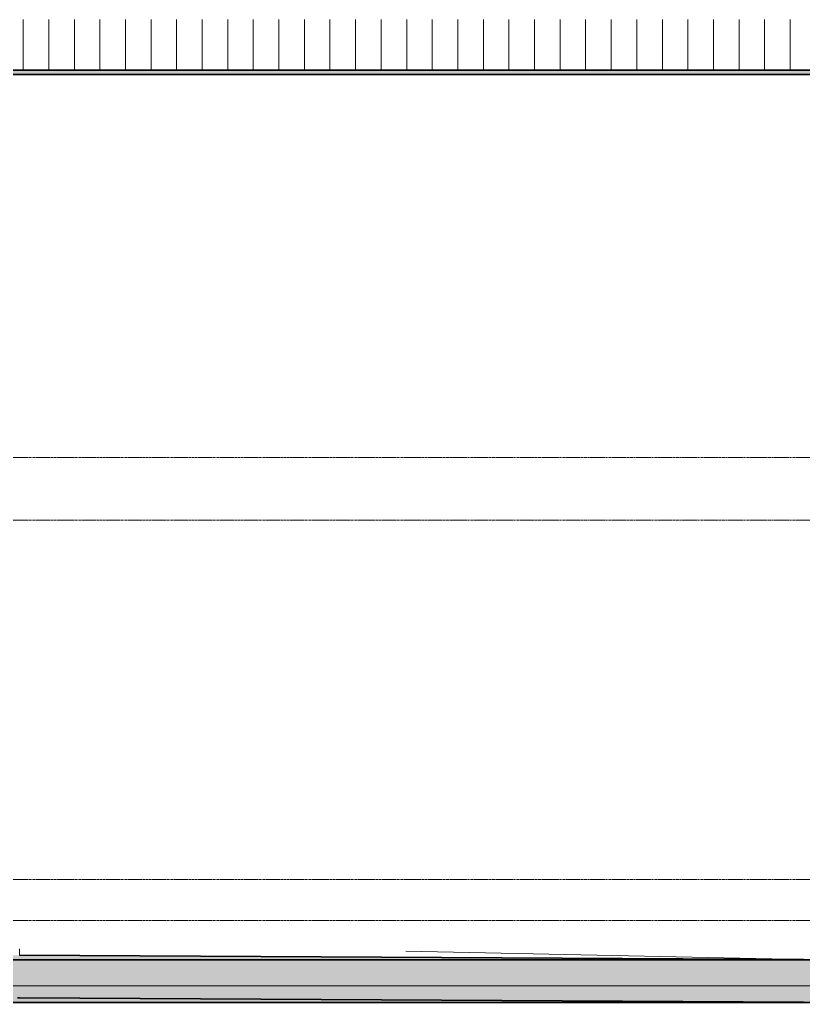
# Model space of a CAD drawing. Header units: centimetres. Extents: x -13467 to 3766, y -437 to 1921.
# Drawn here: x -12405 to -11485, y -50 to 1102 of the extents above; entities that cross this region are included whole.
import ezdxf

# ---------------------------------------------------------------- set-up
doc = ezdxf.new("R2010")
doc.units = ezdxf.units.CM
doc.linetypes.add('Centre', pattern=[3.175, 0.635, -0.475, 1.59, -0.475])
for name, color, linetype, lineweight in [('A-FLOR', 7, 'Continuous', 9), ('A-FLOR-LEVL', 7, 'Continuous', 9), ('A-FLOR-PATT', 7, 'Continuous', 35), ('A-ROOF', 7, 'Continuous', 9), ('A-ROOF-PATT', 7, 'Continuous', 35), ('C-BLDG-PADS', 7, 'Continuous', 9)]:
    doc.layers.add(name, color=color, linetype=linetype, lineweight=lineweight)

# ---------------------------------------------------------------- blocks, each defined once
blk = doc.blocks.new('PQ_RVR_EST-01_ZZ_ZZ_MO_T_A_rvt-1-Sección 1-1')
at = {"layer": 'A-FLOR-PATT', "lineweight": 9, "true_color": 0x9a9a9a}
blk.add_hatch(color=253, dxfattribs=at).paths.add_polyline_path([(-12332.4, -50), (-11182.1, -50), (-11182.1, 0), (-13122.8, 0), (-13122.8, -50), (-12771.7, -50)])
at = {"layer": 'A-FLOR', "lineweight": 35}
for p, q in [((-11182.1, 0), (-13101.9, 0)), ((-13122.8, -50), (-11182.1, -50))]:
    blk.add_line(p, q, dxfattribs=at)

msp = doc.modelspace()

# ---------------------------------------------------------------- hatches: boundary and pattern name
at = {"layer": 'A-FLOR-PATT', "lineweight": 9, "true_color": 0x9a9a9a}
msp.add_hatch(color=253, dxfattribs=at).paths.add_polyline_path([(-11482.161, -50), (-11482.161, 0), (-11485.175, 0.065), (-12407.155, 5.248), (-13122.844, 0), (-13122.844, -50), (-12404.809, -44.687), (-11485.175, -49.935)])
at = {"layer": 'A-ROOF-PATT', "lineweight": 9, "true_color": 0xc0c0c0}
h = msp.add_hatch(dxfattribs=at)
h.set_pattern_fill('FP_1', color=9, style=0, pattern_type=2)
h.set_pattern_definition([(90, (-5050.647, 1038.75), (-30, 2e-15), [])])
h.paths.add_polyline_path([(-8817.79, 1043.125), (-6260.942, 1043.125), (-6260.942, 1102.241), (-12499.395, 1102.241), (-12499.395, 1043.125), (-9257.112, 1043.125)])
at = {"layer": 'A-ROOF-PATT', "lineweight": 9, "true_color": 0x9a9a9a}
msp.add_hatch(color=253, dxfattribs=at).paths.add_polyline_path([(-6260.942, 1038.091), (-6260.942, 1043.125), (-12499.395, 1043.125), (-12499.395, 1038.091), (-6401.519, 1038.091)])

# ---------------------------------------------------------------- linework, layer by layer
at = {"layer": 'A-FLOR', "lineweight": 18}
for p, q in [((-12404.809, 12.765), (-12404.809, 5.313)), ((-11951.779, 10.18), (-11485.175, 0.065))]:
    msp.add_line(p, q, dxfattribs=at)
at = {"layer": 'A-FLOR', "lineweight": 35}
for p, q in [((-11485.175, 0.065), (-12404.809, 5.313)), ((-12407.155, -44.752), (-12404.809, -44.687)), ((-12404.809, -44.687), (-11485.175, -49.935)), ((-11485.175, -49.935), (-11482.161, -50))]:
    msp.add_line(p, q, dxfattribs=at)
at = {"layer": 'A-FLOR-LEVL', "color": 253, "linetype": 'Centre', "true_color": 0xaaaaaa}
for p, q in [((-13466.939, 588.801), (-6213.529, 588.801)), ((-13466.939, 515.53), (-6213.529, 515.53)), ((-13466.939, 94), (-6213.529, 94)), ((-13466.939, 46.025), (-6213.529, 46.025)), ((-13466.939, 0), (-6213.529, 0)), ((-6213.529, -50), (-13466.939, -50))]:
    msp.add_line(p, q, dxfattribs=at)
at = {"layer": 'A-ROOF', "lineweight": 35}
for p, q in [((-6260.942, 1043.125), (-12499.395, 1043.125)), ((-12479.826, 1038.091), (-6260.942, 1038.091))]:
    msp.add_line(p, q, dxfattribs=at)
at = {"layer": 'C-BLDG-PADS', "color": 253, "lineweight": 18, "true_color": 0xaaaaaa}
for p, q in [((-6260.942, 0), (-13122.844, 0)), ((-13122.844, -30.48), (-6260.942, -30.48))]:
    msp.add_line(p, q, dxfattribs=at)

# ---------------------------------------------------------------- block references
at = {"lineweight": 5}
msp.add_blockref('PQ_RVR_EST-01_ZZ_ZZ_MO_T_A_rvt-1-Sección 1-1', (0, 0), dxfattribs=at)

doc.saveas('drawing.dxf')
